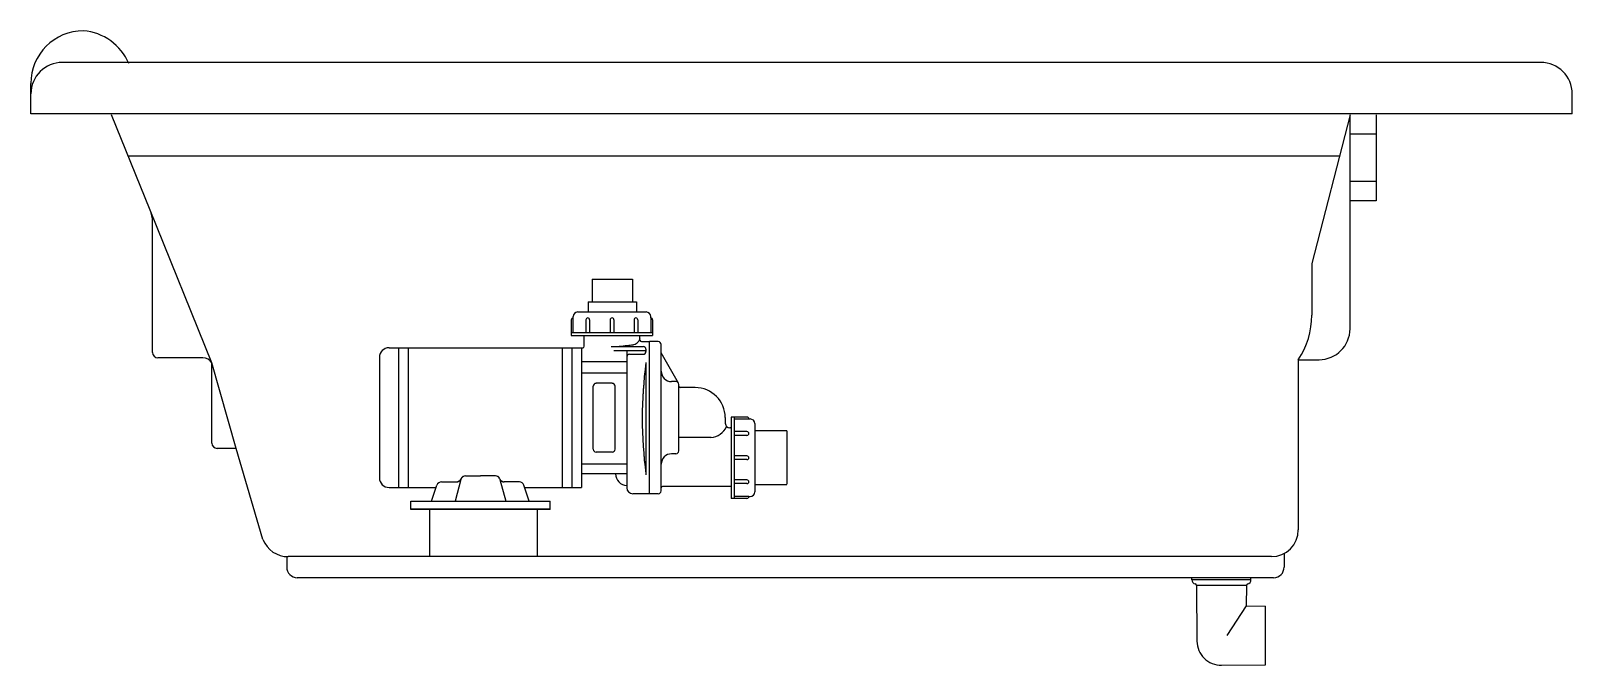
# Model space of a CAD drawing. Header units: millimetres. Extents: x -1269.75 to -1268.25, y 2199.44 to 2200.06.
import ezdxf

# ---------------------------------------------------------------- set-up
doc = ezdxf.new("R2010")
doc.units = ezdxf.units.MM
doc.header["$LTSCALE"] = 10
doc.layers.add('jacuzzi', color=1, linetype='Continuous')

msp = doc.modelspace()

# ---------------------------------------------------------------- linework, layer by layer
at = {"layer": 'jacuzzi'}
for p, q in [((-1268.2824, 2200.0259), (-1269.7162, 2200.0259)), ((-1269.7468, 2199.9759), (-1269.7468, 2200.0055)), ((-1268.2518, 2199.9759), (-1268.2518, 2199.9953)), ((-1268.2518, 2199.9759), (-1269.7468, 2199.9759)), ((-1269.631, 2199.8826), (-1269.6686, 2199.9749)), ((-1268.4673, 2199.9749), (-1268.5044, 2199.8307)), ((-1268.4673, 2199.7674), (-1268.4673, 2199.9749)), ((-1268.4418, 2199.9749), (-1268.4418, 2199.8916)), ((-1268.4418, 2199.9562), (-1268.4673, 2199.9562)), ((-1268.4776, 2199.9349), (-1269.6523, 2199.9349)), ((-1268.4418, 2199.9102), (-1268.4673, 2199.9102)), ((-1269.5712, 2199.7343), (-1269.631, 2199.8826)), ((-1268.4418, 2199.8916), (-1268.4673, 2199.8916)), ((-1269.6288, 2199.7444), (-1269.6288, 2199.8713)), ((-1268.5044, 2199.8307), (-1268.5044, 2199.7807)), ((-1269.2025, 2199.8156), (-1269.1633, 2199.8156)), ((-1269.2063, 2199.7934), (-1269.1595, 2199.7934)), ((-1269.2208, 2199.7781), (-1269.2208, 2199.7793)), ((-1269.2208, 2199.778), (-1269.2208, 2199.7792)), ((-1269.2208, 2199.7638), (-1269.2208, 2199.778)), ((-1269.2163, 2199.7837), (-1269.15, 2199.7837)), ((-1269.1455, 2199.7781), (-1269.1455, 2199.7793)), ((-1269.1455, 2199.778), (-1269.1455, 2199.7792)), ((-1269.1455, 2199.778), (-1269.1455, 2199.7638)), ((-1269.2226, 2199.7638), (-1269.1437, 2199.7638)), ((-1269.2226, 2199.7609), (-1269.1437, 2199.7609)), ((-1269.21, 2199.7504), (-1269.21, 2199.7609)), ((-1269.156, 2199.7564), (-1269.156, 2199.7609)), ((-1269.3994, 2199.7489), (-1269.2114, 2199.7489)), ((-1269.3901, 2199.749), (-1269.3901, 2199.6135)), ((-1269.3901, 2199.7489), (-1269.3901, 2199.6134)), ((-1269.3808, 2199.749), (-1269.3808, 2199.6135)), ((-1269.3808, 2199.7489), (-1269.3808, 2199.6134)), ((-1269.2314, 2199.7489), (-1269.2314, 2199.6134)), ((-1269.2221, 2199.7489), (-1269.2221, 2199.6134)), ((-1269.2128, 2199.7489), (-1269.2128, 2199.6266)), ((-1269.2128, 2199.747), (-1269.2128, 2199.6266)), ((-1269.1841, 2199.7501), (-1269.1528, 2199.7501)), ((-1269.1815, 2199.7463), (-1269.1502, 2199.7463)), ((-1269.1546, 2199.755), (-1269.1466, 2199.755)), ((-1269.1546, 2199.755), (-1269.1466, 2199.755)), ((-1269.1502, 2199.7475), (-1269.1502, 2199.7454)), ((-1269.1502, 2199.7475), (-1269.1502, 2199.7453)), ((-1269.1466, 2199.6073), (-1269.1466, 2199.755)), ((-1269.1466, 2199.6073), (-1269.1466, 2199.755)), ((-1269.1383, 2199.755), (-1269.1466, 2199.755)), ((-1269.1355, 2199.6101), (-1269.1355, 2199.7522)), ((-1269.1186, 2199.7148), (-1269.1355, 2199.744)), ((-1269.58, 2199.7393), (-1269.6237, 2199.7393)), ((-1269.5712, 2199.6565), (-1269.5712, 2199.7343)), ((-1269.5477, 2199.6514), (-1269.5712, 2199.7343)), ((-1269.4087, 2199.7397), (-1269.4087, 2199.6227)), ((-1269.4087, 2199.7397), (-1269.4087, 2199.6227)), ((-1269.2128, 2199.7356), (-1269.1687, 2199.7356)), ((-1269.1661, 2199.7427), (-1269.1528, 2199.7427)), ((-1269.1502, 2199.7336), (-1269.1502, 2199.6257)), ((-1268.5175, 2199.7374), (-1268.5175, 2199.5724)), ((-1268.5175, 2199.7374), (-1268.4973, 2199.7374)), ((-1269.2128, 2199.7248), (-1269.1687, 2199.7248)), ((-1269.183, 2199.7145), (-1269.1986, 2199.7145)), ((-1269.1211, 2199.7162), (-1269.1253, 2199.7162)), ((-1269.1183, 2199.6489), (-1269.1183, 2199.7134)), ((-1269.2014, 2199.6505), (-1269.2014, 2199.7117)), ((-1269.1802, 2199.6505), (-1269.1802, 2199.7117)), ((-1269.1025, 2199.7104), (-1269.1169, 2199.7104)), ((-1269.0732, 2199.6757), (-1269.0732, 2199.6812)), ((-1269.0683, 2199.6713), (-1269.0688, 2199.6713)), ((-1269.0676, 2199.6817), (-1269.0676, 2199.6028)), ((-1269.0646, 2199.6817), (-1269.0646, 2199.6028)), ((-1269.0646, 2199.6799), (-1269.0492, 2199.6799)), ((-1269.0447, 2199.6755), (-1269.0447, 2199.6092)), ((-1269.0447, 2199.6754), (-1269.0447, 2199.6091)), ((-1269.0137, 2199.6685), (-1269.0447, 2199.6685)), ((-1269.0137, 2199.6685), (-1269.0447, 2199.6685)), ((-1269.0137, 2199.6685), (-1269.0137, 2199.6166)), ((-1269.0137, 2199.6685), (-1269.0137, 2199.6203)), ((-1269.0871, 2199.6619), (-1269.1183, 2199.6619)), ((-1269.5477, 2199.6514), (-1269.5661, 2199.6514)), ((-1269.5217, 2199.5629), (-1269.5477, 2199.6514)), ((-1269.183, 2199.6477), (-1269.1986, 2199.6477)), ((-1269.1211, 2199.6461), (-1269.1253, 2199.6461)), ((-1269.3253, 2199.6247), (-1269.3108, 2199.6247)), ((-1269.3253, 2199.6247), (-1269.3108, 2199.6247)), ((-1269.2962, 2199.6247), (-1269.3108, 2199.6247)), ((-1269.2962, 2199.6247), (-1269.3108, 2199.6247)), ((-1269.2128, 2199.6366), (-1269.2128, 2199.6266)), ((-1269.2128, 2199.6365), (-1269.1687, 2199.6365)), ((-1269.2128, 2199.6365), (-1269.2128, 2199.6266)), ((-1269.1687, 2199.6266), (-1269.2128, 2199.6266)), ((-1269.2128, 2199.6266), (-1269.2128, 2199.6135)), ((-1269.2128, 2199.6266), (-1269.2128, 2199.6134)), ((-1269.1687, 2199.6366), (-1269.1687, 2199.6266)), ((-1269.1687, 2199.6365), (-1269.1687, 2199.6266)), ((-1269.0137, 2199.624), (-1269.0137, 2199.6203)), ((-1269.3994, 2199.6135), (-1269.3537, 2199.6135)), ((-1269.3994, 2199.6134), (-1269.3537, 2199.6134)), ((-1269.3581, 2199.6001), (-1269.3529, 2199.6157)), ((-1269.3581, 2199.6), (-1269.3529, 2199.6157)), ((-1269.3485, 2199.6189), (-1269.3339, 2199.6189)), ((-1269.3485, 2199.6189), (-1269.3339, 2199.6189)), ((-1269.3298, 2199.6213), (-1269.3353, 2199.6001)), ((-1269.3298, 2199.6212), (-1269.3353, 2199.6)), ((-1269.2918, 2199.6213), (-1269.2862, 2199.6001)), ((-1269.2918, 2199.6212), (-1269.2862, 2199.6)), ((-1269.273, 2199.6189), (-1269.2876, 2199.6189)), ((-1269.273, 2199.6189), (-1269.2876, 2199.6189)), ((-1269.2634, 2199.6001), (-1269.2686, 2199.6157)), ((-1269.2634, 2199.6), (-1269.2686, 2199.6157)), ((-1269.2679, 2199.6134), (-1269.2128, 2199.6134)), ((-1269.1687, 2199.6153), (-1269.1687, 2199.6132)), ((-1269.1687, 2199.6153), (-1269.1687, 2199.6132)), ((-1269.0676, 2199.6144), (-1269.1341, 2199.6144)), ((-1269.0137, 2199.6161), (-1269.0447, 2199.6161)), ((-1269.0137, 2199.6203), (-1269.0137, 2199.6166)), ((-1269.3783, 2199.6001), (-1269.2432, 2199.6001)), ((-1269.3783, 2199.5923), (-1269.3783, 2199.6001)), ((-1269.3783, 2199.6), (-1269.2432, 2199.6)), ((-1269.3783, 2199.5922), (-1269.3783, 2199.6)), ((-1269.2432, 2199.5923), (-1269.2432, 2199.6001)), ((-1269.2432, 2199.5922), (-1269.2432, 2199.6)), ((-1269.1466, 2199.6073), (-1269.1629, 2199.6073)), ((-1269.1383, 2199.6073), (-1269.1466, 2199.6073)), ((-1269.0504, 2199.6046), (-1269.0646, 2199.6046)), ((-1269.0504, 2199.6047), (-1269.0492, 2199.6047)), ((-1269.0504, 2199.6046), (-1269.0492, 2199.6046)), ((-1269.2432, 2199.5923), (-1269.3783, 2199.5923)), ((-1269.2432, 2199.5922), (-1269.3783, 2199.5922)), ((-1269.3601, 2199.5922), (-1269.3601, 2199.5463)), ((-1269.2557, 2199.5922), (-1269.3601, 2199.5922)), ((-1269.2557, 2199.5922), (-1269.2557, 2199.5463)), ((-1268.5312, 2199.5494), (-1268.5312, 2199.5361)), ((-1269.4986, 2199.5463), (-1269.4986, 2199.5361)), ((-1268.5436, 2199.5463), (-1269.4972, 2199.5463)), ((-1268.5414, 2199.5259), (-1269.4884, 2199.5259)), ((-1268.6206, 2199.5238), (-1268.6206, 2199.5259)), ((-1268.5635, 2199.5238), (-1268.6206, 2199.5238)), ((-1268.5635, 2199.5238), (-1268.5635, 2199.5259)), ((-1268.6163, 2199.5184), (-1268.6159, 2199.4644)), ((-1268.5678, 2199.5184), (-1268.6163, 2199.5184)), ((-1268.5678, 2199.5184), (-1268.568, 2199.4985)), ((-1268.568, 2199.4985), (-1268.5867, 2199.4698)), ((-1268.568, 2199.4985), (-1268.5492, 2199.4983)), ((-1268.5492, 2199.4863), (-1268.5492, 2199.4983)), ((-1268.5492, 2199.4428), (-1268.5492, 2199.4968)), ((-1268.592, 2199.441), (-1268.5492, 2199.4414)), ((-1268.5492, 2199.4414), (-1268.5492, 2199.4433))]:
    msp.add_line(p, q, dxfattribs=at)
for points in [[(-1269.2025, 2199.8157), (-1269.2025, 2199.7934)], [(-1269.1633, 2199.8157), (-1269.1633, 2199.7934)], [(-1269.2063, 2199.7934), (-1269.2063, 2199.7838)], [(-1269.1595, 2199.7934), (-1269.1595, 2199.7837)], [(-1269.2226, 2199.7762), (-1269.2226, 2199.7609)], [(-1269.2084, 2199.7762), (-1269.2084, 2199.7638)], [(-1269.2048, 2199.7762), (-1269.2048, 2199.7638)], [(-1269.1849, 2199.7762), (-1269.1849, 2199.7638)], [(-1269.1813, 2199.7762), (-1269.1813, 2199.7638)], [(-1269.1617, 2199.7762), (-1269.1617, 2199.7638)], [(-1269.1581, 2199.7762), (-1269.1581, 2199.7638)], [(-1269.1437, 2199.7762), (-1269.1437, 2199.7609)], [(-1269.1687, 2199.7463), (-1269.1687, 2199.6365)], [(-1269.0522, 2199.6817), (-1269.0676, 2199.6817)], [(-1269.0522, 2199.6676), (-1269.0646, 2199.6676)], [(-1269.0522, 2199.664), (-1269.0646, 2199.664)], [(-1269.0522, 2199.6441), (-1269.0646, 2199.6441)], [(-1269.0522, 2199.6405), (-1269.0646, 2199.6405)], [(-1269.1687, 2199.6266), (-1269.1687, 2199.6218), (-1269.1687, 2199.6153)], [(-1269.1687, 2199.6266), (-1269.1687, 2199.6218), (-1269.1687, 2199.6153)], [(-1269.0522, 2199.6208), (-1269.0646, 2199.6208)], [(-1269.0522, 2199.6172), (-1269.0646, 2199.6172)], [(-1269.0522, 2199.6028), (-1269.0676, 2199.6028)]]:
    msp.add_lwpolyline(points, dxfattribs=at)
msp.add_lwpolyline([(-1269.1841, 2199.7501, 0.008376), (-1269.1762, 2199.7505, 0.008376), (-1269.1683, 2199.7513, 0.00574), (-1269.1628, 2199.7519, 0.000724), (-1269.1621, 2199.752)], format="xyb", dxfattribs=at)
for centre, radius, start, end in [((-1269.6958, 2200.0055), 0.051, 90, 180), ((-1269.6995, 2200.0052), 0.0514, 22.2635, 85.9066), ((-1269.7162, 2199.9953), 0.0306, 90, 180), ((-1268.2824, 2199.9953), 0.0306, 0, 90), ((-1269.6588, 2199.8713), 0.03, 0, 22.1327), ((-1269.2208, 2199.7762), 0.0018, 90, 180), ((-1269.2163, 2199.7792), 0.0045, 90, 180), ((-1269.2066, 2199.7762), 0.0018, 0, 180), ((-1269.1831, 2199.7762), 0.0018, 0, 180), ((-1269.1599, 2199.7762), 0.0018, 0, 180), ((-1269.15, 2199.7792), 0.0045, 0, 90), ((-1269.1455, 2199.7762), 0.0018, 0, 90), ((-1268.5827, 2199.7807), 0.0783, 326.4427, 0), ((-1268.4973, 2199.7674), 0.03, 270, 0), ((-1269.6237, 2199.7444), 0.0051, 180, 270), ((-1269.3994, 2199.7397), 0.00928, 90, 180), ((-1269.3994, 2199.7397), 0.00928, 90, 180), ((-1269.2114, 2199.7504), 0.00141, 270, 0), ((-1269.1637, 2199.7598), 0.00798, 273.3278, 346.1608), ((-1269.1546, 2199.7564), 0.00141, 180, 270), ((-1269.1546, 2199.7564), 0.00141, 180, 270), ((-1269.1528, 2199.7475), 0.00261, 0, 90), ((-1269.1528, 2199.7453), 0.00261, 270, 0), ((-1269.1383, 2199.7522), 0.00279, 0, 90), ((-1269.58, 2199.7291), 0.0102, 30.4587, 90), ((-1269.1661, 2199.7401), 0.00261, 90, 180), ((-1268.747, 2199.6807), 0.4068, 172.3703, 187.6297), ((-1268.747, 2199.6806), 0.4068, 172.3703, 187.6297), ((-1269.1986, 2199.7117), 0.00278, 90, 180), ((-1269.183, 2199.7117), 0.00278, 0, 90), ((-1269.1253, 2199.7263), 0.0101, 180, 270), ((-1269.1211, 2199.7134), 0.00279, 0, 90), ((-1269.1169, 2199.7118), 0.00142, 180, 270), ((-1269.1025, 2199.6812), 0.0292, 0, 90), ((-1269.0884, 2199.6798), 0.0179, 273.8645, 336.2532), ((-1269.0688, 2199.6757), 0.00441, 180, 270), ((-1269.0683, 2199.672), 0.000743, 270, 345.1417), ((-1269.0522, 2199.6799), 0.0018, 0, 90), ((-1269.0492, 2199.6754), 0.0045, 0, 90), ((-1269.5661, 2199.6565), 0.0051, 180, 270), ((-1269.0522, 2199.6658), 0.0018, 270, 90), ((-1269.1986, 2199.6505), 0.00278, 180, 270), ((-1269.183, 2199.6505), 0.00278, 270, 0), ((-1269.1253, 2199.636), 0.0101, 90, 180), ((-1269.1211, 2199.6489), 0.00279, 270, 0), ((-1269.0522, 2199.6423), 0.0018, 270, 90), ((-1269.3253, 2199.6201), 0.00464, 90, 158.1026), ((-1269.3253, 2199.62), 0.00464, 90, 158.1026), ((-1269.2962, 2199.6201), 0.00464, 21.8974, 90), ((-1269.2962, 2199.62), 0.00464, 21.8974, 90), ((-1269.1683, 2199.6266), 0.0113, 180, 267.6128), ((-1269.1683, 2199.6266), 0.0113, 180, 267.6128), ((-1269.3994, 2199.6227), 0.00928, 180, 270), ((-1269.3994, 2199.6227), 0.00928, 180, 270), ((-1269.3485, 2199.6143), 0.00464, 90, 161.6055), ((-1269.3485, 2199.6142), 0.00464, 90, 161.6055), ((-1269.3339, 2199.6236), 0.00464, 270, 338.1026), ((-1269.3339, 2199.6235), 0.00464, 270, 338.1026), ((-1269.2876, 2199.6236), 0.00464, 201.8974, 270), ((-1269.2876, 2199.6235), 0.00464, 201.8974, 270), ((-1269.273, 2199.6143), 0.00464, 18.3945, 90), ((-1269.273, 2199.6142), 0.00464, 18.3945, 90), ((-1269.1629, 2199.6132), 0.00585, 180, 270), ((-1269.1629, 2199.6132), 0.00585, 180, 270), ((-1269.1383, 2199.6101), 0.00279, 270, 0), ((-1269.1341, 2199.613), 0.00142, 90, 180), ((-1269.0522, 2199.619), 0.0018, 270, 90), ((-1269.0492, 2199.6091), 0.0045, 270, 0), ((-1269.0522, 2199.6046), 0.0018, 270, 0), ((-1268.5436, 2199.5724), 0.0261, 270, 0), ((-1269.4972, 2199.5728), 0.0265, 202.1327, 270), ((-1269.4884, 2199.5361), 0.0102, 180, 270), ((-1268.5414, 2199.5361), 0.0102, 270, 0), ((-1268.6166, 2199.5238), 0.00398, 180, 257.8805), ((-1268.6178, 2199.5184), 0.00153, 0.5, 77.8805), ((-1268.5663, 2199.5184), 0.00153, 102.1195, 179.5), ((-1268.5674, 2199.5238), 0.00398, 282.1195, 0), ((-1268.5922, 2199.4646), 0.0236, 180.5, 270.5)]:
    msp.add_arc(centre, radius, start, end, dxfattribs=at)

doc.saveas('drawing.dxf')
